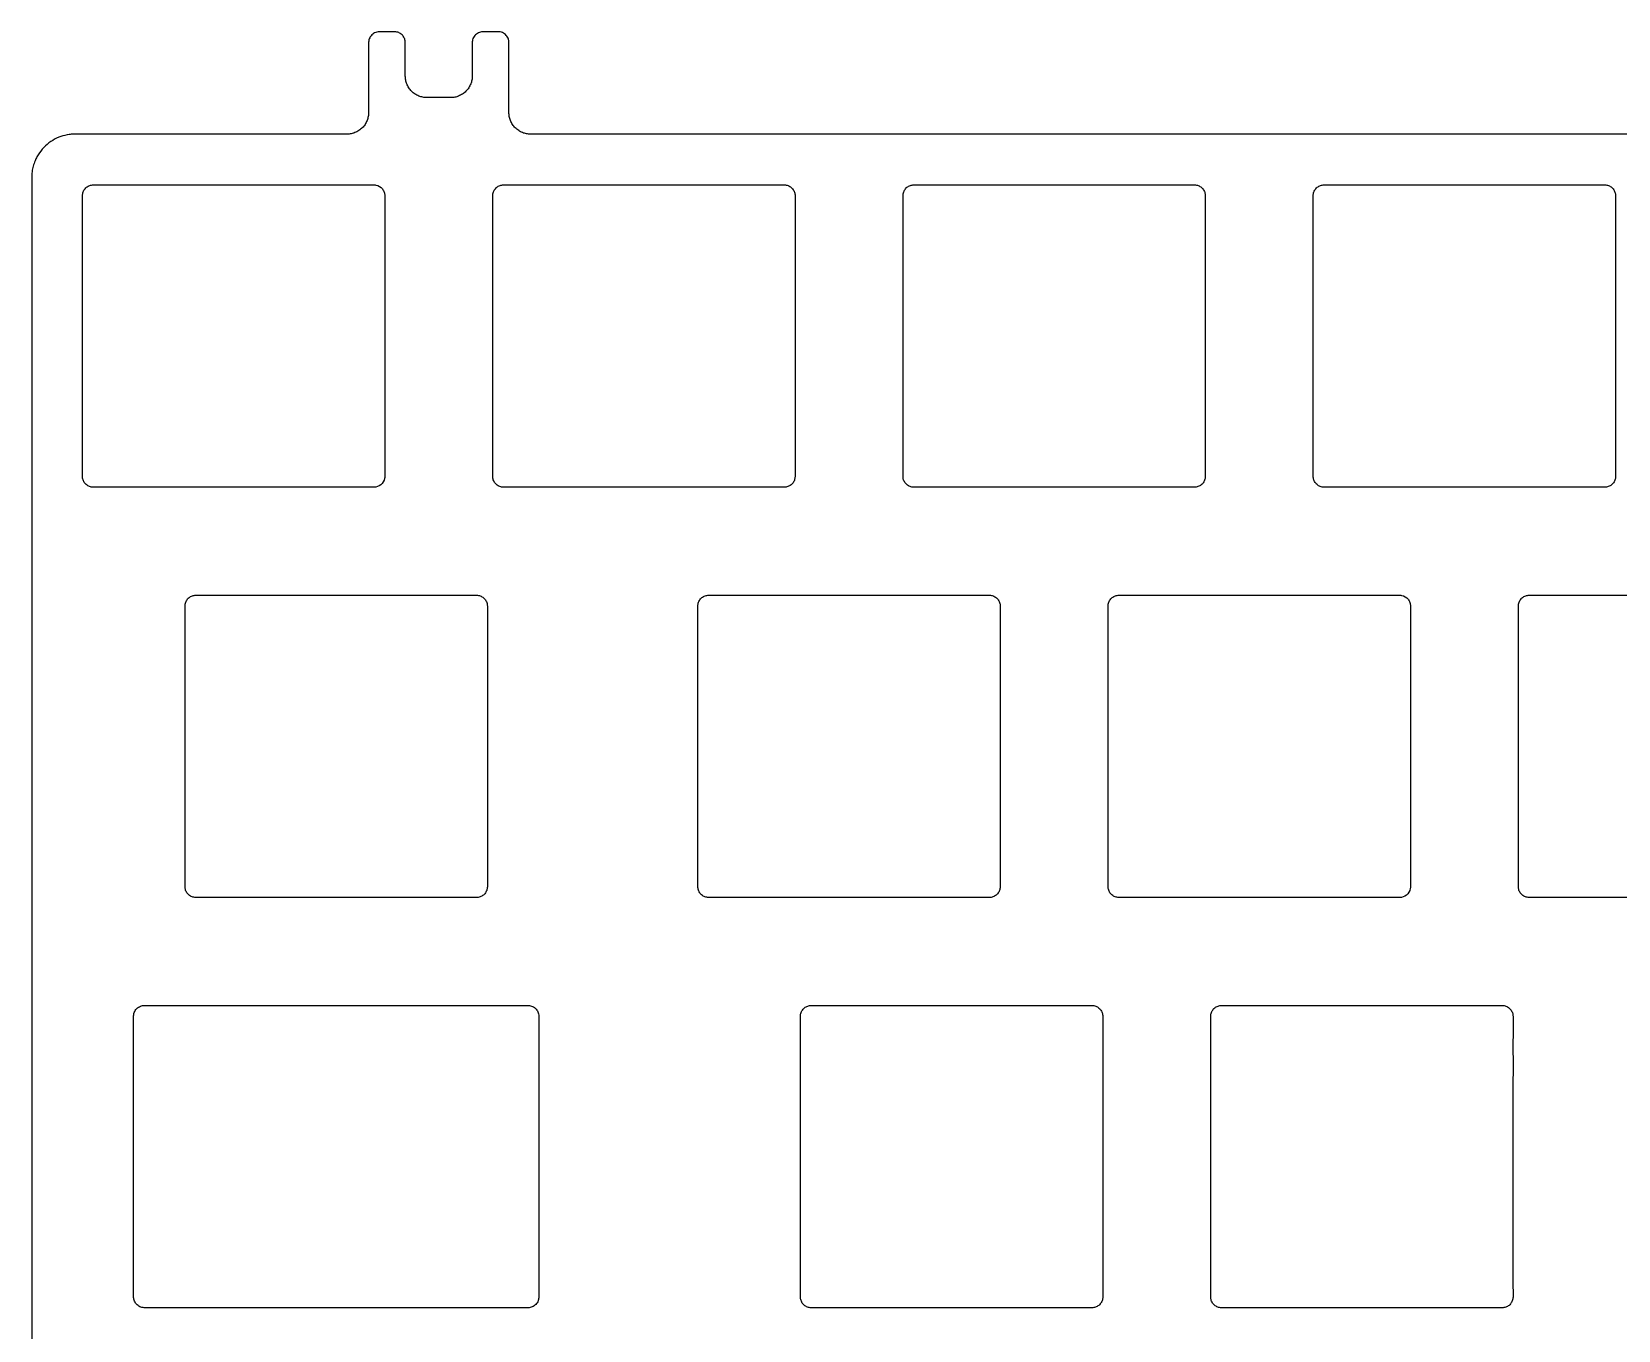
# Model space of a CAD drawing. Header units: millimetres. Extents: x 671 to 956, y -607 to -503.
# Drawn here: x 671.1 to 744.5, y -563.3 to -503.1 of the extents above; entities that cross this region are included whole.
import ezdxf

# ---------------------------------------------------------------- set-up
doc = ezdxf.new("R2010")
doc.units = ezdxf.units.MM

msp = doc.modelspace()

# ---------------------------------------------------------------- linework, layer by layer
at = {"color": 7, "linetype": 'Continuous', "lineweight": 25}
for p, q in [((693.156, -506.883), (693.156, -503.64)), ((690.456, -506.19), (689.356, -506.19)), ((761.656, -507.883), (694.156, -507.883))]:
    msp.add_line(p, q, dxfattribs=at)
for points, knots in [([(688.356, -505.19), (688.356, -505.037), (688.356, -504.732), (688.356, -504.351), (688.356, -504.045), (688.357, -503.842), (688.356, -503.695), (688.357, -503.594), (688.343, -503.515), (688.303, -503.401), (688.213, -503.272), (688.082, -503.186), (687.967, -503.149), (687.889, -503.139), (687.787, -503.14), (687.637, -503.139), (687.432, -503.14), (687.243, -503.14), (687.093, -503.139), (686.951, -503.174), (686.793, -503.272), (686.693, -503.429), (686.657, -503.57), (686.656, -503.797), (686.657, -504.29), (686.656, -505.358), (686.656, -506.273), (686.656, -506.884)], [0, 0, 0, 0, 0.064841, 0.129681, 0.162102, 0.194522, 0.215949, 0.224868, 0.237266, 0.249738, 0.276162, 0.30251, 0.314808, 0.32718, 0.335765, 0.358264, 0.390684, 0.423105, 0.438669, 0.454096, 0.484643, 0.515161, 0.530602, 0.546115, 0.610956, 0.740637, 1, 1, 1, 1]), ([(693.156, -503.64), (693.156, -503.617), (693.154, -503.573), (693.14, -503.507), (693.113, -503.43), (693.067, -503.347), (692.971, -503.239), (692.844, -503.167), (692.727, -503.142), (692.656, -503.14), (692.529, -503.139), (692.328, -503.14), (692.122, -503.139), (691.991, -503.14), (691.917, -503.139), (691.802, -503.155), (691.638, -503.233), (691.522, -503.375), (691.471, -503.506), (691.456, -503.596), (691.458, -503.709), (691.456, -503.882), (691.457, -504.151), (691.456, -504.481), (691.456, -504.835), (691.456, -505.071), (691.456, -505.19)], [0, 0, 0, 0, 0.0175681, 0.0350079, 0.0526376, 0.0810447, 0.1095936, 0.165593, 0.1919802, 0.2026825, 0.2216516, 0.2912866, 0.3609215, 0.384258, 0.3937363, 0.4195794, 0.474992, 0.5318637, 0.5585879, 0.5854512, 0.602356, 0.6476922, 0.7214601, 0.8143068, 0.9071534, 1, 1, 1, 1]), ([(689.356, -506.19), (689.325, -506.189), (689.262, -506.187), (689.169, -506.173), (689.077, -506.151), (688.953, -506.109), (688.803, -506.032), (688.645, -505.902), (688.514, -505.743), (688.423, -505.565), (688.366, -505.378), (688.36, -505.252), (688.356, -505.19)], [0, 0, 0, 0, 0.060259, 0.120021, 0.179824, 0.240208, 0.369998, 0.50013, 0.629921, 0.760053, 0.879943, 1, 1, 1, 1]), ([(691.456, -505.19), (691.456, -505.221), (691.454, -505.284), (691.44, -505.377), (691.418, -505.469), (691.376, -505.593), (691.298, -505.743), (691.168, -505.901), (691.01, -506.032), (690.832, -506.123), (690.645, -506.18), (690.519, -506.186), (690.456, -506.19)], [0, 0, 0, 0, 0.060259, 0.120021, 0.179824, 0.240208, 0.369998, 0.50013, 0.629921, 0.760053, 0.879943, 1, 1, 1, 1]), ([(686.656, -506.884), (686.656, -506.915), (686.654, -506.978), (686.64, -507.071), (686.618, -507.163), (686.576, -507.286), (686.498, -507.436), (686.368, -507.595), (686.209, -507.725), (686.032, -507.816), (685.845, -507.873), (685.719, -507.88), (685.656, -507.883)], [0, 0, 0, 0, 0.060262, 0.120027, 0.179834, 0.240221, 0.370012, 0.500144, 0.629931, 0.76006, 0.879947, 1, 1, 1, 1]), ([(694.156, -507.883), (694.125, -507.882), (694.062, -507.881), (693.969, -507.867), (693.877, -507.845), (693.753, -507.803), (693.603, -507.725), (693.445, -507.595), (693.314, -507.436), (693.223, -507.259), (693.166, -507.072), (693.16, -506.946), (693.156, -506.883)], [0, 0, 0, 0, 0.060259, 0.120021, 0.179825, 0.240208, 0.369999, 0.500131, 0.629921, 0.760053, 0.879943, 1, 1, 1, 1]), ([(685.656, -507.883), (682.89, -507.883), (678.74, -507.883), (674.555, -507.883), (673.096, -507.883), (672.957, -507.883), (672.72, -507.904), (672.393, -507.982), (672.016, -508.158), (671.676, -508.415), (671.443, -508.686), (671.295, -508.928), (671.197, -509.134), (671.119, -509.365), (671.066, -509.622), (671.06, -509.796), (671.056, -509.883)], [0, 0, 0, 0, 0.527392, 0.791089, 0.797681, 0.805572, 0.817617, 0.842827, 0.869237, 0.896336, 0.923525, 0.936861, 0.95023, 0.96686, 0.983354, 1, 1, 1, 1]), ([(671.056, -509.883), (671.056, -518.825), (671.056, -536.708), (671.056, -559.062), (671.056, -576.946), (671.056, -587.005), (671.056, -593.711), (671.056, -596.506), (671.057, -598.741), (671.056, -599.905), (671.057, -600.53), (671.056, -600.646), (671.066, -600.82), (671.13, -601.194), (671.359, -601.713), (671.832, -602.214), (672.342, -602.475), (672.716, -602.559), (672.926, -602.581), (673.123, -602.584), (673.362, -602.583), (673.641, -602.583), (674.107, -602.583), (674.759, -602.583), (675.876, -602.583), (677.274, -602.583), (679.509, -602.583), (682.303, -602.583), (684.539, -602.583), (685.656, -602.583)], [0, 0, 0, 0, 0.2520412, 0.5040823, 0.6301029, 0.7561235, 0.7876286, 0.8191338, 0.8348863, 0.8506389, 0.8519512, 0.852488, 0.8539097, 0.8568679, 0.8631274, 0.8696022, 0.8759218, 0.8789278, 0.8803765, 0.8818557, 0.8844811, 0.8871066, 0.889732, 0.8976083, 0.9054846, 0.9212371, 0.9369897, 0.9684949, 1, 1, 1, 1]), ([(686.906, -524.233), (684.573, -524.233), (681.073, -524.233), (677.281, -524.233), (675.531, -524.233), (674.802, -524.233), (674.328, -524.233), (674.11, -524.233), (674.011, -524.233), (673.94, -524.233), (673.878, -524.234), (673.785, -524.224), (673.647, -524.173), (673.533, -524.075), (673.466, -523.976), (673.432, -523.897), (673.41, -523.815), (673.405, -523.724), (673.407, -523.624), (673.406, -523.515), (673.406, -523.405), (673.406, -523.296), (673.406, -523.186), (673.406, -523.077), (673.406, -522.968), (673.407, -522.749), (673.407, -522.421), (673.406, -521.983), (673.406, -521.546), (673.407, -520.962), (673.406, -520.233), (673.406, -519.358), (673.406, -518.483), (673.406, -517.608), (673.406, -516.733), (673.406, -515.858), (673.406, -514.983), (673.406, -514.108), (673.406, -513.233), (673.406, -512.358), (673.406, -511.629), (673.407, -511.119), (673.406, -510.875), (673.407, -510.768), (673.406, -510.706), (673.416, -510.612), (673.467, -510.474), (673.564, -510.36), (673.663, -510.293), (673.743, -510.259), (673.824, -510.237), (673.879, -510.235), (673.906, -510.233)], [0, 0, 0, 0, 0.253934, 0.380902, 0.412643, 0.444385, 0.460256, 0.464224, 0.468192, 0.470939, 0.471995, 0.474908, 0.481134, 0.487645, 0.490845, 0.494065, 0.497023, 0.5, 0.503968, 0.507935, 0.511903, 0.515871, 0.519839, 0.523806, 0.527774, 0.531742, 0.547613, 0.563484, 0.579354, 0.595225, 0.626967, 0.658709, 0.690451, 0.722193, 0.753934, 0.785676, 0.817418, 0.84916, 0.880902, 0.912643, 0.944385, 0.960256, 0.968192, 0.970853, 0.971995, 0.974908, 0.981134, 0.987645, 0.990845, 0.994065, 0.997028, 1, 1, 1, 1]), ([(673.906, -510.233), (676.24, -510.233), (679.74, -510.233), (683.823, -510.233), (685.719, -510.233), (686.521, -510.233), (686.758, -510.233), (686.858, -510.233), (686.886, -510.233), (686.904, -510.233), (686.911, -510.233), (686.944, -510.234), (686.97, -510.237), (687.106, -510.262), (687.219, -510.325), (687.333, -510.465), (687.361, -510.518), (687.389, -510.6), (687.396, -510.627), (687.402, -510.667), (687.405, -510.687), (687.406, -510.711), (687.406, -510.72), (687.406, -510.727), (687.406, -510.729), (687.406, -513.067), (687.406, -516.567), (687.406, -520.65), (687.406, -522.546), (687.406, -523.348), (687.406, -523.585), (687.406, -523.685), (687.406, -523.712), (687.406, -523.731), (687.406, -523.738), (687.406, -523.77), (687.403, -523.797), (687.378, -523.933), (687.315, -524.045), (687.128, -524.197), (687.01, -524.233), (686.906, -524.233)], [0, 0, 0, 0, 0.25, 0.375, 0.4375, 0.453125, 0.460937, 0.462891, 0.463867, 0.463867, 0.464844, 0.464844, 0.46875, 0.46875, 0.484375, 0.484375, 0.492187, 0.492187, 0.496094, 0.496094, 0.498047, 0.499023, 0.499512, 0.499512, 0.5, 0.5, 0.75, 0.875, 0.9375, 0.953125, 0.960937, 0.962891, 0.963867, 0.963867, 0.964844, 0.964844, 0.96875, 0.96875, 0.984375, 0.984375, 1, 1, 1, 1]), ([(705.906, -524.233), (703.573, -524.233), (700.073, -524.233), (696.281, -524.233), (694.531, -524.233), (693.802, -524.233), (693.328, -524.233), (693.11, -524.233), (693.011, -524.233), (692.94, -524.233), (692.878, -524.234), (692.785, -524.224), (692.647, -524.173), (692.533, -524.075), (692.466, -523.976), (692.432, -523.897), (692.41, -523.815), (692.405, -523.724), (692.407, -523.624), (692.406, -523.515), (692.406, -523.405), (692.406, -523.296), (692.406, -523.186), (692.406, -523.077), (692.406, -522.968), (692.407, -522.749), (692.407, -522.421), (692.406, -521.983), (692.406, -521.546), (692.407, -520.962), (692.406, -520.233), (692.406, -519.358), (692.406, -518.483), (692.406, -517.608), (692.406, -516.733), (692.406, -515.858), (692.406, -514.983), (692.406, -514.108), (692.406, -513.233), (692.406, -512.358), (692.406, -511.629), (692.407, -511.119), (692.406, -510.875), (692.407, -510.768), (692.406, -510.706), (692.416, -510.612), (692.467, -510.474), (692.564, -510.36), (692.663, -510.293), (692.743, -510.259), (692.824, -510.237), (692.879, -510.235), (692.906, -510.233)], [0, 0, 0, 0, 0.253934, 0.380902, 0.412643, 0.444385, 0.460256, 0.464224, 0.468192, 0.470939, 0.471995, 0.474908, 0.481134, 0.487645, 0.490845, 0.494065, 0.497023, 0.5, 0.503968, 0.507935, 0.511903, 0.515871, 0.519839, 0.523806, 0.527774, 0.531742, 0.547613, 0.563484, 0.579354, 0.595225, 0.626967, 0.658709, 0.690451, 0.722193, 0.753934, 0.785676, 0.817418, 0.84916, 0.880902, 0.912643, 0.944385, 0.960256, 0.968192, 0.970853, 0.971995, 0.974908, 0.981134, 0.987645, 0.990845, 0.994065, 0.997028, 1, 1, 1, 1]), ([(692.906, -510.233), (695.24, -510.233), (698.74, -510.233), (702.531, -510.233), (704.281, -510.233), (705.011, -510.233), (705.485, -510.233), (705.703, -510.233), (705.801, -510.233), (705.873, -510.233), (705.935, -510.233), (706.028, -510.243), (706.166, -510.294), (706.28, -510.391), (706.346, -510.49), (706.381, -510.569), (706.402, -510.651), (706.408, -510.742), (706.406, -510.843), (706.407, -510.952), (706.407, -511.061), (706.407, -511.171), (706.407, -511.28), (706.407, -511.39), (706.407, -511.499), (706.406, -511.718), (706.406, -512.046), (706.406, -512.483), (706.407, -512.921), (706.406, -513.504), (706.406, -514.233), (706.406, -515.108), (706.406, -515.983), (706.406, -516.858), (706.406, -517.733), (706.406, -518.608), (706.406, -519.483), (706.406, -520.358), (706.406, -521.233), (706.406, -522.108), (706.406, -522.837), (706.406, -523.348), (706.407, -523.591), (706.406, -523.699), (706.407, -523.761), (706.397, -523.855), (706.346, -523.993), (706.248, -524.106), (706.15, -524.173), (706.07, -524.208), (705.988, -524.229), (705.934, -524.232), (705.906, -524.233)], [0, 0, 0, 0, 0.253934, 0.380902, 0.412643, 0.444385, 0.460256, 0.464224, 0.468192, 0.470939, 0.471995, 0.474908, 0.481134, 0.487645, 0.490845, 0.494065, 0.497023, 0.5, 0.503968, 0.507935, 0.511903, 0.515871, 0.519839, 0.523806, 0.527774, 0.531742, 0.547613, 0.563484, 0.579354, 0.595225, 0.626967, 0.658709, 0.690451, 0.722193, 0.753934, 0.785676, 0.817418, 0.84916, 0.880902, 0.912643, 0.944385, 0.960256, 0.968192, 0.970853, 0.971995, 0.974908, 0.981134, 0.987645, 0.990845, 0.994065, 0.997028, 1, 1, 1, 1]), ([(724.906, -524.233), (722.573, -524.233), (719.073, -524.233), (715.281, -524.233), (713.531, -524.233), (712.802, -524.233), (712.328, -524.233), (712.11, -524.233), (712.011, -524.233), (711.94, -524.233), (711.878, -524.234), (711.785, -524.224), (711.647, -524.173), (711.533, -524.075), (711.466, -523.976), (711.432, -523.897), (711.41, -523.815), (711.405, -523.724), (711.407, -523.624), (711.406, -523.515), (711.406, -523.405), (711.406, -523.296), (711.406, -523.186), (711.406, -523.077), (711.406, -522.968), (711.407, -522.749), (711.407, -522.421), (711.406, -521.983), (711.406, -521.546), (711.407, -520.962), (711.406, -520.233), (711.406, -519.358), (711.406, -518.483), (711.406, -517.608), (711.406, -516.733), (711.406, -515.858), (711.406, -514.983), (711.406, -514.108), (711.406, -513.233), (711.406, -512.358), (711.406, -511.629), (711.407, -511.119), (711.406, -510.875), (711.407, -510.768), (711.406, -510.706), (711.416, -510.612), (711.467, -510.474), (711.564, -510.36), (711.663, -510.293), (711.743, -510.259), (711.824, -510.237), (711.879, -510.235), (711.906, -510.233)], [0, 0, 0, 0, 0.253934, 0.380902, 0.412643, 0.444385, 0.460256, 0.464224, 0.468192, 0.470939, 0.471995, 0.474908, 0.481134, 0.487645, 0.490845, 0.494065, 0.497023, 0.5, 0.503968, 0.507935, 0.511903, 0.515871, 0.519839, 0.523806, 0.527774, 0.531742, 0.547613, 0.563484, 0.579354, 0.595225, 0.626967, 0.658709, 0.690451, 0.722193, 0.753934, 0.785676, 0.817418, 0.84916, 0.880902, 0.912643, 0.944385, 0.960256, 0.968192, 0.970853, 0.971995, 0.974908, 0.981134, 0.987645, 0.990845, 0.994065, 0.997028, 1, 1, 1, 1]), ([(711.906, -510.233), (714.24, -510.233), (717.74, -510.233), (721.531, -510.233), (723.281, -510.233), (724.011, -510.233), (724.485, -510.233), (724.703, -510.233), (724.801, -510.233), (724.873, -510.233), (724.935, -510.233), (725.028, -510.243), (725.166, -510.294), (725.28, -510.391), (725.346, -510.49), (725.381, -510.569), (725.402, -510.651), (725.408, -510.742), (725.406, -510.843), (725.407, -510.952), (725.407, -511.061), (725.407, -511.171), (725.407, -511.28), (725.407, -511.39), (725.407, -511.499), (725.406, -511.718), (725.406, -512.046), (725.406, -512.483), (725.407, -512.921), (725.406, -513.504), (725.406, -514.233), (725.406, -515.108), (725.406, -515.983), (725.406, -516.858), (725.406, -517.733), (725.406, -518.608), (725.406, -519.483), (725.406, -520.358), (725.406, -521.233), (725.406, -522.108), (725.406, -522.837), (725.406, -523.348), (725.407, -523.591), (725.406, -523.699), (725.407, -523.761), (725.397, -523.855), (725.346, -523.993), (725.248, -524.106), (725.15, -524.173), (725.07, -524.208), (724.988, -524.229), (724.934, -524.232), (724.906, -524.233)], [0, 0, 0, 0, 0.253934, 0.380902, 0.412643, 0.444385, 0.460256, 0.464224, 0.468192, 0.470939, 0.471995, 0.474908, 0.481134, 0.487645, 0.490845, 0.494065, 0.497023, 0.5, 0.503968, 0.507935, 0.511903, 0.515871, 0.519839, 0.523806, 0.527774, 0.531742, 0.547613, 0.563484, 0.579354, 0.595225, 0.626967, 0.658709, 0.690451, 0.722193, 0.753934, 0.785676, 0.817418, 0.84916, 0.880902, 0.912643, 0.944385, 0.960256, 0.968192, 0.970853, 0.971995, 0.974908, 0.981134, 0.987645, 0.990845, 0.994065, 0.997028, 1, 1, 1, 1]), ([(743.906, -524.233), (741.573, -524.233), (738.073, -524.233), (734.281, -524.233), (732.531, -524.233), (731.802, -524.233), (731.328, -524.233), (731.11, -524.233), (731.011, -524.233), (730.94, -524.233), (730.878, -524.234), (730.785, -524.224), (730.647, -524.173), (730.533, -524.075), (730.466, -523.976), (730.432, -523.897), (730.41, -523.815), (730.405, -523.724), (730.407, -523.624), (730.406, -523.515), (730.406, -523.405), (730.406, -523.296), (730.406, -523.186), (730.406, -523.077), (730.406, -522.968), (730.407, -522.749), (730.407, -522.421), (730.406, -521.983), (730.406, -521.546), (730.407, -520.962), (730.406, -520.233), (730.406, -519.358), (730.406, -518.483), (730.406, -517.608), (730.406, -516.733), (730.406, -515.858), (730.406, -514.983), (730.406, -514.108), (730.406, -513.233), (730.406, -512.358), (730.406, -511.629), (730.407, -511.119), (730.406, -510.875), (730.407, -510.768), (730.406, -510.706), (730.416, -510.612), (730.467, -510.474), (730.564, -510.36), (730.663, -510.293), (730.743, -510.259), (730.824, -510.237), (730.879, -510.235), (730.906, -510.233)], [0, 0, 0, 0, 0.253934, 0.380902, 0.412643, 0.444385, 0.460256, 0.464224, 0.468192, 0.470939, 0.471995, 0.474908, 0.481134, 0.487645, 0.490845, 0.494065, 0.497023, 0.5, 0.503968, 0.507935, 0.511903, 0.515871, 0.519839, 0.523806, 0.527774, 0.531742, 0.547613, 0.563484, 0.579354, 0.595225, 0.626967, 0.658709, 0.690451, 0.722193, 0.753934, 0.785676, 0.817418, 0.84916, 0.880902, 0.912643, 0.944385, 0.960256, 0.968192, 0.970853, 0.971995, 0.974908, 0.981134, 0.987645, 0.990845, 0.994065, 0.997028, 1, 1, 1, 1]), ([(730.906, -510.233), (733.24, -510.233), (736.74, -510.233), (740.531, -510.233), (742.281, -510.233), (743.011, -510.233), (743.485, -510.233), (743.703, -510.233), (743.801, -510.233), (743.873, -510.233), (743.935, -510.233), (744.028, -510.243), (744.166, -510.294), (744.28, -510.391), (744.346, -510.49), (744.381, -510.569), (744.402, -510.651), (744.408, -510.742), (744.406, -510.843), (744.407, -510.952), (744.407, -511.061), (744.407, -511.171), (744.407, -511.28), (744.407, -511.39), (744.407, -511.499), (744.406, -511.718), (744.406, -512.046), (744.406, -512.483), (744.407, -512.921), (744.406, -513.504), (744.406, -514.233), (744.406, -515.108), (744.406, -515.983), (744.406, -516.858), (744.406, -517.733), (744.406, -518.608), (744.406, -519.483), (744.406, -520.358), (744.406, -521.233), (744.406, -522.108), (744.406, -522.837), (744.406, -523.348), (744.407, -523.591), (744.406, -523.699), (744.407, -523.761), (744.397, -523.855), (744.346, -523.993), (744.248, -524.106), (744.15, -524.173), (744.07, -524.208), (743.988, -524.229), (743.934, -524.232), (743.906, -524.233)], [0, 0, 0, 0, 0.253934, 0.380902, 0.412643, 0.444385, 0.460256, 0.464224, 0.468192, 0.470939, 0.471995, 0.474908, 0.481134, 0.487645, 0.490845, 0.494065, 0.497023, 0.5, 0.503968, 0.507935, 0.511903, 0.515871, 0.519839, 0.523806, 0.527774, 0.531742, 0.547613, 0.563484, 0.579354, 0.595225, 0.626967, 0.658709, 0.690451, 0.722193, 0.753934, 0.785676, 0.817418, 0.84916, 0.880902, 0.912643, 0.944385, 0.960256, 0.968192, 0.970853, 0.971995, 0.974908, 0.981134, 0.987645, 0.990845, 0.994065, 0.997028, 1, 1, 1, 1]), ([(691.656, -543.233), (689.323, -543.233), (685.823, -543.233), (682.031, -543.233), (680.281, -543.233), (679.552, -543.233), (679.078, -543.233), (678.86, -543.233), (678.761, -543.233), (678.69, -543.233), (678.628, -543.234), (678.535, -543.224), (678.397, -543.173), (678.283, -543.075), (678.216, -542.976), (678.182, -542.897), (678.16, -542.815), (678.155, -542.724), (678.157, -542.624), (678.156, -542.515), (678.156, -542.405), (678.156, -542.296), (678.156, -542.186), (678.156, -542.077), (678.156, -541.968), (678.157, -541.749), (678.157, -541.421), (678.156, -540.983), (678.156, -540.546), (678.157, -539.962), (678.156, -539.233), (678.156, -538.358), (678.156, -537.483), (678.156, -536.608), (678.156, -535.733), (678.156, -534.858), (678.156, -533.983), (678.156, -533.108), (678.156, -532.233), (678.156, -531.358), (678.156, -530.629), (678.157, -530.119), (678.156, -529.875), (678.157, -529.768), (678.156, -529.706), (678.166, -529.612), (678.217, -529.474), (678.314, -529.36), (678.413, -529.293), (678.493, -529.259), (678.574, -529.237), (678.629, -529.235), (678.656, -529.233)], [0, 0, 0, 0, 0.2539344, 0.3809017, 0.4126435, 0.4443853, 0.4602562, 0.4642239, 0.4681916, 0.4709385, 0.4719951, 0.4749083, 0.4811344, 0.4876452, 0.4908453, 0.4940647, 0.4970228, 0.4999999, 0.5039676, 0.5079354, 0.5119031, 0.5158708, 0.5198386, 0.5238063, 0.527774, 0.5317417, 0.5476126, 0.5634835, 0.5793544, 0.5952254, 0.6269672, 0.658709, 0.6904508, 0.7221926, 0.7539344, 0.7856762, 0.817418, 0.8491598, 0.8809016, 0.9126434, 0.9443852, 0.9602561, 0.9681916, 0.9708526, 0.9719951, 0.9749083, 0.9811343, 0.9876451, 0.9908453, 0.9940646, 0.9970276, 1, 1, 1, 1]), ([(678.656, -529.233), (680.99, -529.233), (684.49, -529.233), (688.281, -529.233), (690.031, -529.233), (690.761, -529.233), (691.235, -529.233), (691.453, -529.233), (691.551, -529.233), (691.623, -529.233), (691.685, -529.233), (691.778, -529.243), (691.916, -529.294), (692.03, -529.391), (692.096, -529.49), (692.131, -529.569), (692.152, -529.651), (692.158, -529.742), (692.156, -529.843), (692.157, -529.952), (692.157, -530.061), (692.157, -530.171), (692.157, -530.28), (692.157, -530.39), (692.157, -530.499), (692.156, -530.718), (692.156, -531.046), (692.156, -531.483), (692.157, -531.921), (692.156, -532.504), (692.156, -533.233), (692.156, -534.108), (692.156, -534.983), (692.156, -535.858), (692.156, -536.733), (692.156, -537.608), (692.156, -538.483), (692.156, -539.358), (692.156, -540.233), (692.156, -541.108), (692.156, -541.837), (692.156, -542.348), (692.157, -542.591), (692.156, -542.699), (692.157, -542.761), (692.147, -542.855), (692.096, -542.993), (691.998, -543.106), (691.9, -543.173), (691.82, -543.208), (691.738, -543.229), (691.684, -543.232), (691.656, -543.233)], [0, 0, 0, 0, 0.253934, 0.380902, 0.412643, 0.444385, 0.460256, 0.464224, 0.468192, 0.470939, 0.471995, 0.474908, 0.481134, 0.487645, 0.490845, 0.494065, 0.497023, 0.5, 0.503968, 0.507935, 0.511903, 0.515871, 0.519839, 0.523806, 0.527774, 0.531742, 0.547613, 0.563484, 0.579354, 0.595225, 0.626967, 0.658709, 0.690451, 0.722193, 0.753934, 0.785676, 0.817418, 0.84916, 0.880902, 0.912643, 0.944385, 0.960256, 0.968192, 0.970853, 0.971995, 0.974908, 0.981134, 0.987645, 0.990845, 0.994065, 0.997028, 1, 1, 1, 1]), ([(715.406, -543.233), (713.073, -543.233), (709.573, -543.233), (705.781, -543.233), (704.031, -543.233), (703.302, -543.233), (702.828, -543.233), (702.61, -543.233), (702.511, -543.233), (702.44, -543.233), (702.378, -543.234), (702.285, -543.224), (702.147, -543.173), (702.033, -543.075), (701.966, -542.976), (701.932, -542.897), (701.91, -542.815), (701.905, -542.724), (701.907, -542.624), (701.906, -542.515), (701.906, -542.405), (701.906, -542.296), (701.906, -542.186), (701.906, -542.077), (701.906, -541.968), (701.907, -541.749), (701.907, -541.421), (701.906, -540.983), (701.906, -540.546), (701.907, -539.962), (701.906, -539.233), (701.906, -538.358), (701.906, -537.483), (701.906, -536.608), (701.906, -535.733), (701.906, -534.858), (701.906, -533.983), (701.906, -533.108), (701.906, -532.233), (701.906, -531.358), (701.906, -530.629), (701.907, -530.119), (701.906, -529.875), (701.907, -529.768), (701.906, -529.706), (701.916, -529.612), (701.967, -529.474), (702.064, -529.36), (702.163, -529.293), (702.243, -529.259), (702.324, -529.237), (702.379, -529.235), (702.406, -529.233)], [0, 0, 0, 0, 0.2539344, 0.3809017, 0.4126435, 0.4443853, 0.4602562, 0.4642239, 0.4681916, 0.4709385, 0.4719951, 0.4749083, 0.4811344, 0.4876452, 0.4908453, 0.4940647, 0.4970228, 0.4999999, 0.5039676, 0.5079354, 0.5119031, 0.5158708, 0.5198386, 0.5238063, 0.527774, 0.5317417, 0.5476126, 0.5634835, 0.5793544, 0.5952254, 0.6269672, 0.658709, 0.6904508, 0.7221926, 0.7539344, 0.7856762, 0.817418, 0.8491598, 0.8809016, 0.9126434, 0.9443852, 0.9602561, 0.9681916, 0.9708526, 0.9719951, 0.9749083, 0.9811343, 0.9876451, 0.9908453, 0.9940646, 0.9970276, 1, 1, 1, 1]), ([(702.406, -529.233), (704.74, -529.233), (708.24, -529.233), (712.031, -529.233), (713.781, -529.233), (714.511, -529.233), (714.985, -529.233), (715.203, -529.233), (715.301, -529.233), (715.373, -529.233), (715.435, -529.233), (715.528, -529.243), (715.666, -529.294), (715.78, -529.391), (715.846, -529.49), (715.881, -529.569), (715.902, -529.651), (715.908, -529.742), (715.906, -529.843), (715.907, -529.952), (715.907, -530.061), (715.907, -530.171), (715.907, -530.28), (715.907, -530.39), (715.907, -530.499), (715.906, -530.718), (715.906, -531.046), (715.906, -531.483), (715.907, -531.921), (715.906, -532.504), (715.906, -533.233), (715.906, -534.108), (715.906, -534.983), (715.906, -535.858), (715.906, -536.733), (715.906, -537.608), (715.906, -538.483), (715.906, -539.358), (715.906, -540.233), (715.906, -541.108), (715.906, -541.837), (715.906, -542.348), (715.907, -542.591), (715.906, -542.699), (715.907, -542.761), (715.897, -542.855), (715.846, -542.993), (715.748, -543.106), (715.65, -543.173), (715.57, -543.208), (715.488, -543.229), (715.434, -543.232), (715.406, -543.233)], [0, 0, 0, 0, 0.253934, 0.380902, 0.412643, 0.444385, 0.460256, 0.464224, 0.468192, 0.470939, 0.471995, 0.474908, 0.481134, 0.487645, 0.490845, 0.494065, 0.497023, 0.5, 0.503968, 0.507935, 0.511903, 0.515871, 0.519839, 0.523806, 0.527774, 0.531742, 0.547613, 0.563484, 0.579354, 0.595225, 0.626967, 0.658709, 0.690451, 0.722193, 0.753934, 0.785676, 0.817418, 0.84916, 0.880902, 0.912643, 0.944385, 0.960256, 0.968192, 0.970853, 0.971995, 0.974908, 0.981134, 0.987645, 0.990845, 0.994065, 0.997028, 1, 1, 1, 1]), ([(734.406, -543.233), (732.073, -543.233), (728.573, -543.233), (724.781, -543.233), (723.031, -543.233), (722.302, -543.233), (721.828, -543.233), (721.61, -543.233), (721.511, -543.233), (721.44, -543.233), (721.378, -543.234), (721.285, -543.224), (721.147, -543.173), (721.033, -543.075), (720.966, -542.976), (720.932, -542.897), (720.91, -542.815), (720.905, -542.724), (720.907, -542.624), (720.906, -542.515), (720.906, -542.405), (720.906, -542.296), (720.906, -542.186), (720.906, -542.077), (720.906, -541.968), (720.907, -541.749), (720.907, -541.421), (720.906, -540.983), (720.906, -540.546), (720.907, -539.962), (720.906, -539.233), (720.906, -538.358), (720.906, -537.483), (720.906, -536.608), (720.906, -535.733), (720.906, -534.858), (720.906, -533.983), (720.906, -533.108), (720.906, -532.233), (720.906, -531.358), (720.906, -530.629), (720.907, -530.119), (720.906, -529.875), (720.907, -529.768), (720.906, -529.706), (720.916, -529.612), (720.967, -529.474), (721.064, -529.36), (721.163, -529.293), (721.243, -529.259), (721.324, -529.237), (721.379, -529.235), (721.406, -529.233)], [0, 0, 0, 0, 0.253934, 0.380902, 0.412643, 0.444385, 0.460256, 0.464224, 0.468192, 0.470939, 0.471995, 0.474908, 0.481134, 0.487645, 0.490845, 0.494065, 0.497023, 0.5, 0.503968, 0.507935, 0.511903, 0.515871, 0.519839, 0.523806, 0.527774, 0.531742, 0.547613, 0.563484, 0.579354, 0.595225, 0.626967, 0.658709, 0.690451, 0.722193, 0.753934, 0.785676, 0.817418, 0.84916, 0.880902, 0.912643, 0.944385, 0.960256, 0.968192, 0.970853, 0.971995, 0.974908, 0.981134, 0.987645, 0.990845, 0.994065, 0.997028, 1, 1, 1, 1]), ([(721.406, -529.233), (723.74, -529.233), (727.24, -529.233), (731.323, -529.233), (733.219, -529.233), (734.021, -529.233), (734.258, -529.233), (734.358, -529.233), (734.386, -529.233), (734.404, -529.233), (734.411, -529.233), (734.444, -529.234), (734.47, -529.237), (734.606, -529.262), (734.719, -529.325), (734.833, -529.465), (734.861, -529.518), (734.889, -529.6), (734.896, -529.627), (734.902, -529.667), (734.905, -529.687), (734.906, -529.711), (734.906, -529.72), (734.906, -529.727), (734.906, -529.729), (734.906, -532.067), (734.906, -535.567), (734.906, -539.65), (734.906, -541.546), (734.906, -542.348), (734.906, -542.585), (734.906, -542.685), (734.906, -542.712), (734.906, -542.731), (734.906, -542.738), (734.906, -542.77), (734.903, -542.797), (734.878, -542.933), (734.815, -543.045), (734.628, -543.197), (734.51, -543.233), (734.406, -543.233)], [0, 0, 0, 0, 0.25, 0.375, 0.4375, 0.453125, 0.460938, 0.462891, 0.463867, 0.463867, 0.464844, 0.464844, 0.46875, 0.46875, 0.484375, 0.484375, 0.492188, 0.492188, 0.496094, 0.496094, 0.498047, 0.499023, 0.499512, 0.499512, 0.5, 0.5, 0.75, 0.875, 0.9375, 0.953125, 0.960938, 0.962891, 0.963867, 0.963867, 0.964844, 0.964844, 0.96875, 0.96875, 0.984375, 0.984375, 1, 1, 1, 1]), ([(753.406, -543.233), (751.073, -543.233), (747.573, -543.233), (743.781, -543.233), (742.031, -543.233), (741.302, -543.233), (740.828, -543.233), (740.61, -543.233), (740.511, -543.233), (740.44, -543.233), (740.378, -543.234), (740.285, -543.224), (740.147, -543.173), (740.033, -543.075), (739.966, -542.976), (739.932, -542.897), (739.91, -542.815), (739.905, -542.724), (739.907, -542.624), (739.906, -542.515), (739.906, -542.405), (739.906, -542.296), (739.906, -542.186), (739.906, -542.077), (739.906, -541.968), (739.907, -541.749), (739.907, -541.421), (739.906, -540.983), (739.906, -540.546), (739.907, -539.962), (739.906, -539.233), (739.906, -538.358), (739.906, -537.483), (739.906, -536.608), (739.906, -535.733), (739.906, -534.858), (739.906, -533.983), (739.906, -533.108), (739.906, -532.233), (739.906, -531.358), (739.906, -530.629), (739.907, -530.119), (739.906, -529.875), (739.907, -529.768), (739.906, -529.706), (739.916, -529.612), (739.967, -529.474), (740.064, -529.36), (740.163, -529.293), (740.243, -529.259), (740.324, -529.237), (740.379, -529.235), (740.406, -529.233)], [0, 0, 0, 0, 0.253934, 0.380902, 0.412643, 0.444385, 0.460256, 0.464224, 0.468192, 0.470939, 0.471995, 0.474908, 0.481134, 0.487645, 0.490845, 0.494065, 0.497023, 0.5, 0.503968, 0.507935, 0.511903, 0.515871, 0.519839, 0.523806, 0.527774, 0.531742, 0.547613, 0.563484, 0.579354, 0.595225, 0.626967, 0.658709, 0.690451, 0.722193, 0.753934, 0.785676, 0.817418, 0.84916, 0.880902, 0.912643, 0.944385, 0.960256, 0.968192, 0.970853, 0.971995, 0.974908, 0.981134, 0.987645, 0.990845, 0.994065, 0.997028, 1, 1, 1, 1]), ([(740.406, -529.233), (742.74, -529.233), (746.24, -529.233), (750.031, -529.233), (751.781, -529.233), (752.511, -529.233), (752.985, -529.233), (753.203, -529.233), (753.301, -529.233), (753.373, -529.233), (753.435, -529.233), (753.528, -529.243), (753.666, -529.294), (753.78, -529.391), (753.846, -529.49), (753.881, -529.569), (753.902, -529.651), (753.908, -529.742), (753.906, -529.843), (753.907, -529.952), (753.907, -530.061), (753.907, -530.171), (753.907, -530.28), (753.907, -530.39), (753.907, -530.499), (753.906, -530.718), (753.906, -531.046), (753.906, -531.483), (753.907, -531.921), (753.906, -532.504), (753.906, -533.233), (753.906, -534.108), (753.906, -534.983), (753.906, -535.858), (753.906, -536.733), (753.906, -537.608), (753.906, -538.483), (753.906, -539.358), (753.906, -540.233), (753.906, -541.108), (753.906, -541.837), (753.906, -542.348), (753.907, -542.591), (753.906, -542.699), (753.907, -542.761), (753.897, -542.855), (753.846, -542.993), (753.748, -543.106), (753.65, -543.173), (753.57, -543.208), (753.488, -543.229), (753.434, -543.232), (753.406, -543.233)], [0, 0, 0, 0, 0.253934, 0.380902, 0.412643, 0.444385, 0.460256, 0.464224, 0.468192, 0.470939, 0.471995, 0.474908, 0.481134, 0.487645, 0.490845, 0.494065, 0.497023, 0.5, 0.503968, 0.507935, 0.511903, 0.515871, 0.519839, 0.523806, 0.527774, 0.531742, 0.547613, 0.563484, 0.579354, 0.595225, 0.626967, 0.658709, 0.690451, 0.722193, 0.753934, 0.785676, 0.817418, 0.84916, 0.880902, 0.912643, 0.944385, 0.960256, 0.968192, 0.970853, 0.971995, 0.974908, 0.981134, 0.987645, 0.990845, 0.994065, 0.997028, 1, 1, 1, 1]), ([(694.038, -562.233), (691.307, -562.233), (685.847, -562.233), (680.216, -562.233), (677.145, -562.233), (676.761, -562.233), (676.505, -562.233), (676.391, -562.233), (676.308, -562.233), (676.236, -562.233), (676.126, -562.218), (675.967, -562.146), (675.829, -561.988), (675.781, -561.84), (675.774, -561.738), (675.776, -561.66), (675.774, -561.427), (675.776, -560.872), (675.774, -558.995), (675.776, -555.924), (675.775, -552.511), (675.775, -550.293), (675.775, -549.269), (675.776, -548.91), (675.775, -548.706), (675.782, -548.641), (675.811, -548.526), (675.886, -548.406), (675.992, -548.316), (676.083, -548.268), (676.178, -548.238), (676.243, -548.235), (676.275, -548.233)], [0, 0, 0, 0, 0.253372, 0.506744, 0.52258, 0.538415, 0.542374, 0.546333, 0.548975, 0.550056, 0.552992, 0.55928, 0.565761, 0.571894, 0.57333, 0.575187, 0.579145, 0.594981, 0.626653, 0.753339, 0.880025, 0.943368, 0.959203, 0.975039, 0.976665, 0.978121, 0.981163, 0.987566, 0.990791, 0.994032, 0.997012, 1, 1, 1, 1]), ([(676.275, -548.233), (679.005, -548.233), (684.466, -548.233), (690.097, -548.233), (693.168, -548.233), (693.552, -548.233), (693.808, -548.233), (693.922, -548.233), (694.005, -548.233), (694.077, -548.233), (694.187, -548.248), (694.346, -548.321), (694.484, -548.478), (694.532, -548.627), (694.538, -548.728), (694.537, -548.806), (694.538, -549.04), (694.537, -549.594), (694.539, -551.471), (694.537, -554.543), (694.538, -557.955), (694.537, -560.174), (694.538, -561.198), (694.537, -561.556), (694.538, -561.76), (694.531, -561.826), (694.502, -561.94), (694.427, -562.06), (694.321, -562.15), (694.23, -562.198), (694.134, -562.228), (694.07, -562.232), (694.038, -562.233)], [0, 0, 0, 0, 0.253372, 0.506744, 0.52258, 0.538415, 0.542374, 0.546333, 0.548975, 0.550056, 0.552992, 0.55928, 0.565761, 0.571894, 0.57333, 0.575187, 0.579145, 0.594981, 0.626653, 0.753339, 0.880025, 0.943368, 0.959203, 0.975039, 0.976665, 0.978121, 0.981163, 0.987566, 0.990791, 0.994032, 0.997012, 1, 1, 1, 1]), ([(720.156, -562.233), (717.823, -562.233), (714.323, -562.233), (710.531, -562.233), (708.781, -562.233), (708.052, -562.233), (707.578, -562.233), (707.36, -562.233), (707.261, -562.233), (707.19, -562.233), (707.128, -562.234), (707.035, -562.224), (706.897, -562.173), (706.783, -562.075), (706.716, -561.976), (706.682, -561.897), (706.66, -561.815), (706.655, -561.724), (706.657, -561.624), (706.656, -561.515), (706.656, -561.405), (706.656, -561.296), (706.656, -561.186), (706.656, -561.077), (706.656, -560.968), (706.657, -560.749), (706.657, -560.421), (706.656, -559.983), (706.656, -559.546), (706.657, -558.962), (706.656, -558.233), (706.656, -557.358), (706.656, -556.483), (706.656, -555.608), (706.656, -554.733), (706.656, -553.858), (706.656, -552.983), (706.656, -552.108), (706.656, -551.233), (706.656, -550.358), (706.656, -549.629), (706.657, -549.119), (706.656, -548.875), (706.657, -548.768), (706.656, -548.706), (706.666, -548.612), (706.717, -548.474), (706.814, -548.36), (706.913, -548.293), (706.993, -548.259), (707.074, -548.237), (707.129, -548.235), (707.156, -548.233)], [0, 0, 0, 0, 0.253934, 0.380902, 0.412643, 0.444385, 0.460256, 0.464224, 0.468192, 0.470939, 0.471995, 0.474908, 0.481134, 0.487645, 0.490845, 0.494065, 0.497023, 0.5, 0.503968, 0.507935, 0.511903, 0.515871, 0.519839, 0.523806, 0.527774, 0.531742, 0.547613, 0.563484, 0.579354, 0.595225, 0.626967, 0.658709, 0.690451, 0.722193, 0.753934, 0.785676, 0.817418, 0.84916, 0.880902, 0.912643, 0.944385, 0.960256, 0.968192, 0.970853, 0.971995, 0.974908, 0.981134, 0.987645, 0.990845, 0.994065, 0.997028, 1, 1, 1, 1]), ([(707.156, -548.233), (709.49, -548.233), (712.99, -548.233), (716.781, -548.233), (718.531, -548.233), (719.261, -548.233), (719.735, -548.233), (719.953, -548.233), (720.051, -548.233), (720.123, -548.233), (720.185, -548.233), (720.278, -548.243), (720.416, -548.294), (720.53, -548.391), (720.596, -548.49), (720.631, -548.569), (720.652, -548.651), (720.658, -548.742), (720.656, -548.843), (720.657, -548.952), (720.657, -549.061), (720.657, -549.171), (720.657, -549.28), (720.657, -549.39), (720.657, -549.499), (720.656, -549.718), (720.656, -550.046), (720.656, -550.483), (720.657, -550.921), (720.656, -551.504), (720.656, -552.233), (720.656, -553.108), (720.656, -553.983), (720.656, -554.858), (720.656, -555.733), (720.656, -556.608), (720.656, -557.483), (720.656, -558.358), (720.656, -559.233), (720.656, -560.108), (720.656, -560.837), (720.656, -561.348), (720.657, -561.591), (720.656, -561.699), (720.657, -561.761), (720.647, -561.855), (720.596, -561.993), (720.498, -562.106), (720.4, -562.173), (720.32, -562.208), (720.238, -562.229), (720.184, -562.232), (720.156, -562.233)], [0, 0, 0, 0, 0.253934, 0.380902, 0.412643, 0.444385, 0.460256, 0.464224, 0.468192, 0.470939, 0.471995, 0.474908, 0.481134, 0.487645, 0.490845, 0.494065, 0.497023, 0.5, 0.503968, 0.507935, 0.511903, 0.515871, 0.519839, 0.523806, 0.527774, 0.531742, 0.547613, 0.563484, 0.579354, 0.595225, 0.626967, 0.658709, 0.690451, 0.722193, 0.753934, 0.785676, 0.817418, 0.84916, 0.880902, 0.912643, 0.944385, 0.960256, 0.968192, 0.970853, 0.971995, 0.974908, 0.981134, 0.987645, 0.990845, 0.994065, 0.997028, 1, 1, 1, 1]), ([(739.156, -562.233), (736.823, -562.233), (733.323, -562.233), (729.531, -562.233), (727.781, -562.233), (727.052, -562.233), (726.578, -562.233), (726.36, -562.233), (726.261, -562.233), (726.19, -562.233), (726.128, -562.234), (726.035, -562.224), (725.897, -562.173), (725.783, -562.075), (725.716, -561.976), (725.682, -561.897), (725.66, -561.815), (725.655, -561.724), (725.657, -561.624), (725.656, -561.515), (725.656, -561.405), (725.656, -561.296), (725.656, -561.186), (725.656, -561.077), (725.656, -560.968), (725.657, -560.749), (725.657, -560.421), (725.656, -559.983), (725.656, -559.546), (725.657, -558.962), (725.656, -558.233), (725.656, -557.358), (725.656, -556.483), (725.656, -555.608), (725.656, -554.733), (725.656, -553.858), (725.656, -552.983), (725.656, -552.108), (725.656, -551.233), (725.656, -550.358), (725.656, -549.629), (725.657, -549.119), (725.656, -548.875), (725.657, -548.768), (725.656, -548.706), (725.666, -548.612), (725.717, -548.474), (725.814, -548.36), (725.913, -548.293), (725.993, -548.259), (726.074, -548.237), (726.129, -548.235), (726.156, -548.233)], [0, 0, 0, 0, 0.253934, 0.380902, 0.412643, 0.444385, 0.460256, 0.464224, 0.468192, 0.470939, 0.471995, 0.474908, 0.481134, 0.487645, 0.490845, 0.494065, 0.497023, 0.5, 0.503968, 0.507935, 0.511903, 0.515871, 0.519839, 0.523806, 0.527774, 0.531742, 0.547613, 0.563484, 0.579354, 0.595225, 0.626967, 0.658709, 0.690451, 0.722193, 0.753934, 0.785676, 0.817418, 0.84916, 0.880902, 0.912643, 0.944385, 0.960256, 0.968192, 0.970853, 0.971995, 0.974908, 0.981134, 0.987645, 0.990845, 0.994065, 0.997028, 1, 1, 1, 1]), ([(726.156, -548.233), (728.49, -548.233), (731.99, -548.233), (735.781, -548.233), (737.531, -548.233), (738.261, -548.233), (738.735, -548.233), (738.953, -548.233), (739.051, -548.233), (739.123, -548.233), (739.185, -548.233), (739.278, -548.243), (739.416, -548.294), (739.53, -548.391), (739.596, -548.49), (739.631, -548.569), (739.652, -548.651), (739.658, -548.742), (739.656, -548.843), (739.657, -548.952), (739.657, -549.061), (739.657, -549.171), (739.657, -549.28), (739.657, -549.39), (739.657, -549.499), (739.656, -549.718), (739.656, -550.046), (739.656, -550.483), (739.657, -550.921), (739.656, -551.504), (739.656, -552.233), (739.656, -553.108), (739.656, -553.983), (739.656, -554.858), (739.656, -555.733), (739.656, -556.608), (739.656, -557.483), (739.656, -558.358), (739.656, -559.233), (739.656, -560.108), (739.656, -560.837), (739.656, -561.348), (739.657, -561.591), (739.656, -561.699), (739.657, -561.761), (739.647, -561.855), (739.596, -561.993), (739.498, -562.106), (739.4, -562.173), (739.32, -562.208), (739.238, -562.229), (739.184, -562.232), (739.156, -562.233)], [0, 0, 0, 0, 0.253934, 0.380902, 0.412643, 0.444385, 0.460256, 0.464224, 0.468192, 0.470939, 0.471995, 0.474908, 0.481134, 0.487645, 0.490845, 0.494065, 0.497023, 0.5, 0.503968, 0.507935, 0.511903, 0.515871, 0.519839, 0.523806, 0.527774, 0.531742, 0.547613, 0.563484, 0.579354, 0.595225, 0.626967, 0.658709, 0.690451, 0.722193, 0.753934, 0.785676, 0.817418, 0.84916, 0.880902, 0.912643, 0.944385, 0.960256, 0.968192, 0.970853, 0.971995, 0.974908, 0.981134, 0.987645, 0.990845, 0.994065, 0.997028, 1, 1, 1, 1])]:
    msp.add_open_spline(points, degree=3, knots=knots, dxfattribs=at)

doc.saveas('drawing.dxf')
